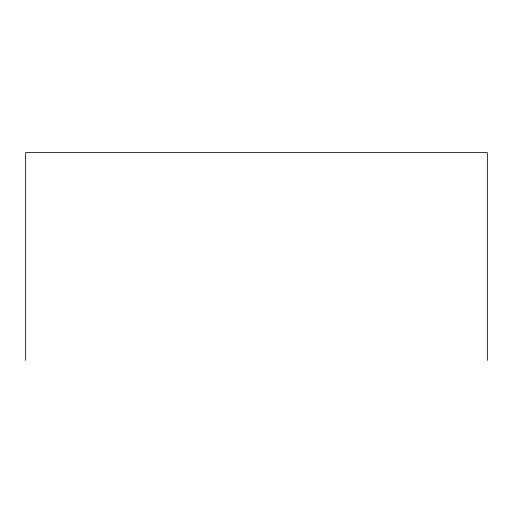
<?xml version="1.0" encoding="UTF-8"?>
<svg xmlns="http://www.w3.org/2000/svg" width="513" height="513" viewBox="0 0 513 513"><rect width="100%" height="100%" fill="white"/><g stroke="black" fill="none" stroke-linecap="round" stroke-linejoin="round"><path stroke-width="0.77" d="M487.35 360.37L487.35 152.63L25.65 152.63L25.65 360.37"/></g></svg>
